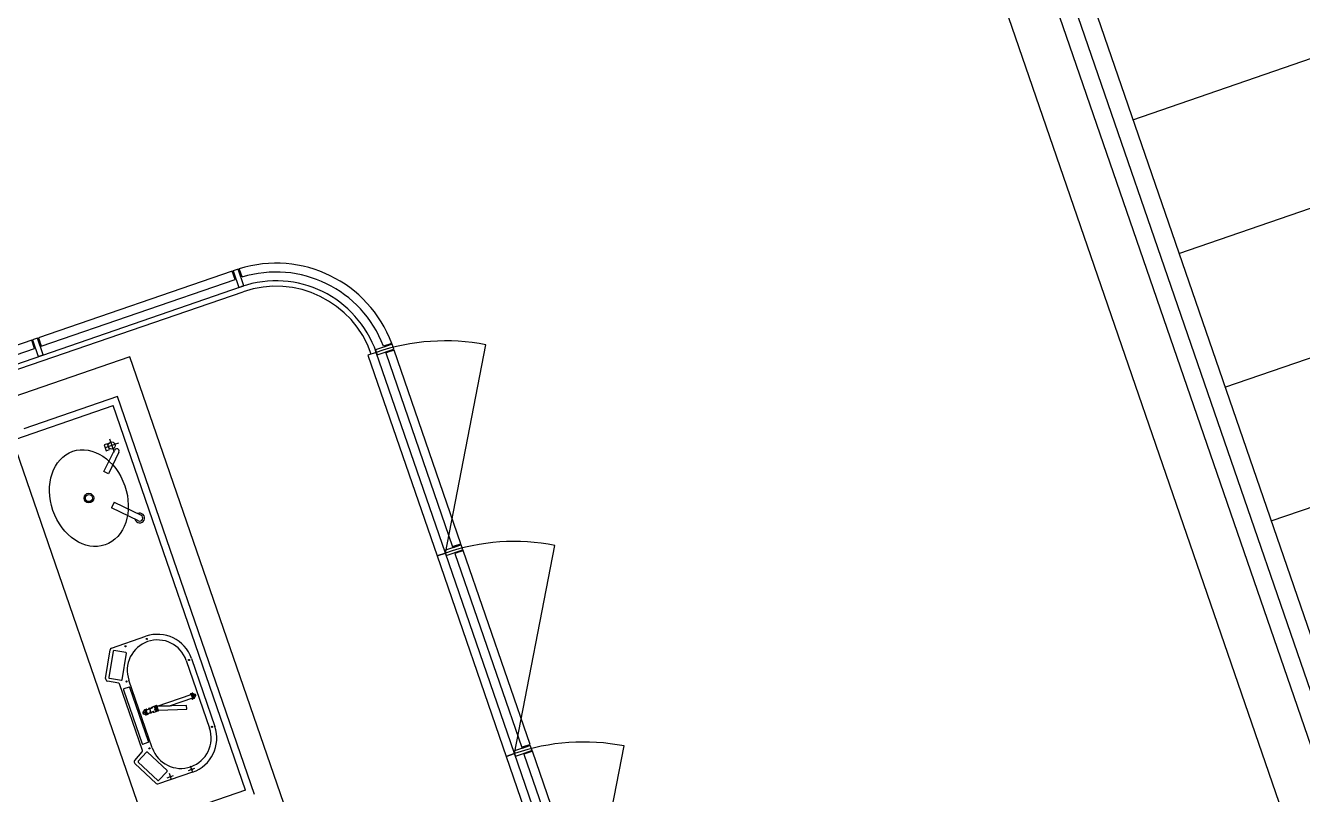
# Model space of a CAD drawing. Extents: x 809431 to 809707, y 818703 to 819368.
# Drawn here: x 809651.58 to 809658.81, y 818769.11 to 818773.46 of the extents above; entities that cross this region are included whole.
import ezdxf

# ---------------------------------------------------------------- set-up
doc = ezdxf.new("R2010")
doc.units = 0
for name, color, linetype in [('Esc', 7, 'Continuous'), ('MAJ221__', 7, 'Continuous'), ('MAJ228__', 7, 'Continuous'), ('MAJ322__', 7, 'Continuous'), ('MAJ325__', 7, 'Continuous'), ('MAJ342__', 7, 'Continuous'), ('MAJ421__', 7, 'Continuous'), ('MAJ740__', 7, 'Continuous')]:
    doc.layers.add(name, color=color, linetype=linetype)

msp = doc.modelspace()

# ---------------------------------------------------------------- linework, layer by layer
at = {"layer": 'Esc'}
for p, q in [((809649.8899, 818795.4057), (809664.1837, 818753.898)), ((809664.2783, 818753.9306), (809649.9844, 818795.4382)), ((809663.7874, 818754.2098), (809649.7711, 818794.9165)), ((809650.2767, 818794.9043), (809664.1799, 818754.5309)), ((809657.8462, 818772.923), (809659.1699, 818773.3789)), ((809658.1067, 818772.1666), (809659.4304, 818772.6225)), ((809658.3671, 818771.4102), (809659.6908, 818771.8661)), ((809658.6276, 818770.6538), (809659.9513, 818771.1097))]:
    msp.add_line(p, q, dxfattribs=at)
at = {"layer": 'MAJ221__'}
for p, q in [((809652.1751, 818771.5818), (809651.5132, 818771.3539)), ((809656.8665, 818757.9569), (809652.1751, 818771.5818)), ((809652.1046, 818771.3566), (809651.5751, 818771.1742)), ((809652.8794, 818769.1062), (809652.1046, 818771.3566))]:
    msp.add_line(p, q, dxfattribs=at)
at = {"layer": 'MAJ228__'}
for p, q in [((809650.4415, 818771.1646), (809652.8053, 818771.9786)), ((809650.4796, 818771.146), (809652.815, 818771.9502))]:
    msp.add_line(p, q, dxfattribs=at)
for radius in [0.6, 0.57]:
    msp.add_arc((809653.0006, 818771.4113), radius, 19, 109, dxfattribs=at)
at = {"layer": 'MAJ322__'}
for p, q in [((809653.9586, 818770.472), (809654.1876, 818771.6499)), ((809654.3493, 818769.3373), (809654.5783, 818770.5153)), ((809654.74, 818768.2027), (809654.9689, 818769.3807))]:
    msp.add_line(p, q, dxfattribs=at)
for centre in [(809653.9586, 818770.472), (809654.3493, 818769.3373), (809654.74, 818768.2027)]:
    msp.add_arc(centre, 1.2, 79, 109, dxfattribs=at)
at = {"layer": 'MAJ325__'}
for points in [[(809653.9586, 818770.472), (809653.5679, 818771.6066), (809653.5206, 818771.5903), (809653.9113, 818770.4557)], [(809654.3493, 818769.3373), (809653.9586, 818770.472), (809653.9113, 818770.4557), (809654.302, 818769.3211)], [(809654.74, 818768.2027), (809654.3493, 818769.3373), (809654.302, 818769.3211), (809654.6927, 818768.1864)]]:
    msp.add_lwpolyline(points, close=True, dxfattribs=at)
at = {"layer": 'MAJ342__'}
for p, q in [((809652.808, 818772.0321), (809652.7917, 818772.0794)), ((809653.6557, 818771.658), (809653.6084, 818771.6417))]:
    msp.add_line(p, q, dxfattribs=at)
for points in [[(809652.7538, 818772.0666), (809651.657, 818771.6889), (809651.6733, 818771.6417), (809652.7701, 818772.0193)], [(809652.7595, 818772.0654), (809652.7548, 818772.0638), (809652.7691, 818772.0222), (809652.7738, 818772.0238)], [(809652.7869, 818772.078), (809652.7585, 818772.0682), (809652.7911, 818771.9737), (809652.8194, 818771.9834)], [(809652.7879, 818772.0752), (809652.7926, 818772.0768), (809652.8069, 818772.0352), (809652.8022, 818772.0336)], [(809651.6192, 818771.6759), (809650.5696, 818771.3145), (809650.5859, 818771.2673), (809651.6355, 818771.6286)], [(809651.6249, 818771.6747), (809651.6202, 818771.6731), (809651.6345, 818771.6315), (809651.6392, 818771.6331)], [(809651.6523, 818771.6873), (809651.6239, 818771.6776), (809651.6565, 818771.583), (809651.6848, 818771.5928)], [(809651.6532, 818771.6845), (809651.658, 818771.6861), (809651.6723, 818771.6445), (809651.6676, 818771.6429)], [(809653.6674, 818771.625), (809653.6576, 818771.6533), (809653.563, 818771.6208), (809653.5728, 818771.5924)], [(809653.6547, 818771.6524), (809653.6531, 818771.6571), (809653.6115, 818771.6428), (809653.6131, 818771.638)], [(809654.0466, 818770.5234), (809653.669, 818771.6202), (809653.6217, 818771.604), (809653.9994, 818770.5072)], [(809653.6645, 818771.624), (809653.6661, 818771.6193), (809653.6245, 818771.6049), (809653.6229, 818771.6097)], [(809654.058, 818770.4903), (809654.0483, 818770.5187), (809653.9537, 818770.4862), (809653.9635, 818770.4578)], [(809654.0454, 818770.5177), (809654.0438, 818770.5225), (809654.0022, 818770.5081), (809654.0038, 818770.5034)], [(809654.4373, 818769.3888), (809654.0597, 818770.4856), (809654.0124, 818770.4693), (809654.39, 818769.3725)], [(809654.0552, 818770.4894), (809654.0568, 818770.4846), (809654.0152, 818770.4703), (809654.0136, 818770.475)], [(809654.4487, 818769.3557), (809654.4389, 818769.3841), (809654.3444, 818769.3515), (809654.3542, 818769.3232)], [(809654.4361, 818769.3831), (809654.4345, 818769.3878), (809654.3929, 818769.3735), (809654.3945, 818769.3688)], [(809654.828, 818768.2542), (809654.4503, 818769.351), (809654.4031, 818769.3347), (809654.7807, 818768.2379)], [(809654.4459, 818769.3547), (809654.4475, 818769.35), (809654.4059, 818769.3357), (809654.4043, 818769.3404)]]:
    msp.add_lwpolyline(points, close=True, dxfattribs=at)
for radius, start, end in [(0.7, 20.63724, 107.36275), (0.65, 20.76322, 107.23677)]:
    msp.add_arc((809653.0006, 818771.4113), radius, start, end, dxfattribs=at)
at = {"layer": 'MAJ421__'}
for p, q in [((809650.5717, 818770.7864), (809652.0798, 818771.3057)), ((809652.8286, 818769.131), (809652.0798, 818771.3057)), ((809652.8286, 818769.131), (809650.1055, 818768.1934))]:
    msp.add_line(p, q, dxfattribs=at)
at = {"layer": 'MAJ740__'}
for p, q in [((809652.0589, 818771.1176), (809652.0847, 818771.0427)), ((809652.2613, 818768.9357), (809651.5125, 818771.1104)), ((809652.0277, 818770.9324), (809652.0872, 818771.0543)), ((809652.1095, 818771.093), (809652.0342, 818771.067)), ((809652.1123, 818771.042), (809652.0529, 818770.9202)), ((809652.0529, 818770.9202), (809652.0277, 818770.9324)), ((809652.0853, 818770.76), (809652.0699, 818770.7285)), ((809652.0853, 818770.76), (809652.2376, 818770.6857)), ((809652.2223, 818770.6542), (809652.0699, 818770.7285)), ((809652.275, 818769.9708), (809652.275, 818769.9708)), ((809652.0798, 818769.9175), (809652.0557, 818769.7671)), ((809652.1523, 818769.9091), (809652.0834, 818769.9201)), ((809652.1309, 818769.7551), (809652.1549, 818769.9054)), ((809652.4927, 818769.8646), (809652.6249, 818769.4808)), ((809652.0583, 818769.7635), (809652.1272, 818769.7525)), ((809652.301, 818769.3692), (809652.1688, 818769.7531)), ((809652.138, 818769.6989), (809652.2433, 818769.393)), ((809652.17, 818769.7132), (809652.14, 818769.7029)), ((809652.2267, 818769.5583), (809652.174, 818769.7113)), ((809652.3279, 818769.6049), (809652.5211, 818769.6714)), ((809652.5169, 818769.67), (809652.5163, 818769.6715)), ((809652.5183, 818769.6755), (809652.5273, 818769.6786)), ((809652.5208, 818769.673), (809652.5268, 818769.6751)), ((809652.5211, 818769.6714), (809652.5283, 818769.6505)), ((809652.5273, 818769.6736), (809652.5333, 818769.6757)), ((809652.5273, 818769.6736), (809652.5346, 818769.6526)), ((809652.5313, 818769.6767), (809652.5318, 818769.6752)), ((809652.5428, 818769.6725), (809652.5333, 818769.6757)), ((809652.2958, 818769.5977), (809652.2899, 818769.5906)), ((809652.2997, 818769.5992), (809652.2965, 818769.5982)), ((809652.2999, 818769.5987), (809652.3009, 818769.5957)), ((809652.3249, 818769.609), (809652.3009, 818769.6008)), ((809652.3129, 818769.5999), (809652.3114, 818769.6044)), ((809652.3129, 818769.5999), (809652.3165, 818769.5894)), ((809652.3229, 818769.605), (809652.3139, 818769.6019)), ((809652.3183, 818769.6016), (809652.3249, 818769.6039)), ((809652.3183, 818769.6016), (809652.3255, 818769.5806)), ((809652.3196, 818769.6021), (809652.319, 818769.6036)), ((809652.3285, 818769.5935), (809652.3249, 818769.604)), ((809652.3269, 818769.608), (809652.3315, 818769.5945)), ((809652.495, 818769.6103), (809652.328, 818769.6048)), ((809652.328, 818769.6048), (809652.4029, 818769.6073)), ((809652.5283, 818769.6505), (809652.4029, 818769.6073)), ((809652.4957, 818769.5881), (809652.495, 818769.6103)), ((809652.5246, 818769.6475), (809652.5241, 818769.649)), ((809652.5376, 818769.6486), (809652.5286, 818769.6455)), ((809652.5351, 818769.6511), (809652.5291, 818769.649)), ((809652.5346, 818769.6526), (809652.5406, 818769.6547)), ((809652.5391, 818769.6542), (809652.5396, 818769.6527)), ((809652.5406, 818769.6547), (809652.5461, 818769.663)), ((809652.2793, 818769.4054), (809652.2267, 818769.5583)), ((809652.2541, 818769.5795), (809652.2485, 818769.5712)), ((809652.2518, 818769.5617), (809652.2613, 818769.5585)), ((809652.2601, 818769.5816), (809652.2541, 818769.5795)), ((809652.2556, 818769.58), (809652.2551, 818769.5815)), ((809652.257, 818769.5856), (809652.266, 818769.5887)), ((809652.2596, 818769.5831), (809652.2656, 818769.5851)), ((809652.2673, 818769.5606), (809652.2601, 818769.5816)), ((809652.2673, 818769.5606), (809652.2613, 818769.5585)), ((809652.2633, 818769.5575), (809652.2628, 818769.559)), ((809652.2661, 818769.5837), (809652.2852, 818769.5902)), ((809652.2733, 818769.5627), (809652.2661, 818769.5837)), ((809652.2764, 818769.5587), (809652.2674, 818769.5556)), ((809652.2738, 818769.5612), (809652.2678, 818769.5591)), ((809652.2701, 818769.5867), (809652.2706, 818769.5852)), ((809652.2923, 818769.5692), (809652.2733, 818769.5627)), ((809652.2778, 818769.5642), (809652.2783, 818769.5627)), ((809652.2795, 818769.5897), (809652.2799, 818769.5886)), ((809652.2814, 818769.5891), (809652.2799, 818769.5886)), ((809652.2865, 818769.5938), (809652.2805, 818769.5917)), ((809652.2814, 818769.5891), (809652.2844, 818769.5901)), ((809652.2864, 818769.5892), (809652.2895, 818769.5801)), ((809652.2887, 818769.5678), (809652.2872, 818769.5673)), ((809652.2876, 818769.5662), (809652.2872, 818769.5673)), ((809652.2889, 818769.5915), (809652.2885, 818769.5928)), ((809652.2887, 818769.5678), (809652.2917, 818769.5688)), ((809652.2927, 818769.5708), (809652.2895, 818769.5801)), ((809652.2956, 818769.5672), (809652.2896, 818769.5652)), ((809652.2999, 818769.5937), (809652.2909, 818769.5906)), ((809652.2961, 818769.5706), (809652.2966, 818769.5693)), ((809652.3053, 818769.5701), (809652.2963, 818769.572)), ((809652.3061, 818769.5757), (809652.2971, 818769.5726)), ((809652.3093, 818769.5712), (809652.3062, 818769.5701)), ((809652.3092, 818769.5717), (809652.3081, 818769.5747)), ((809652.3352, 818769.579), (809652.3112, 818769.5708)), ((809652.3201, 818769.5789), (809652.3165, 818769.5894)), ((809652.3201, 818769.5789), (809652.3217, 818769.5744)), ((809652.3311, 818769.581), (809652.3222, 818769.5779)), ((809652.3322, 818769.5829), (809652.3255, 818769.5806)), ((809652.3273, 818769.5797), (809652.3268, 818769.5811)), ((809652.3285, 818769.5935), (809652.3321, 818769.583)), ((809652.3362, 818769.581), (809652.3315, 818769.5945)), ((809652.3356, 818769.5828), (809652.4957, 818769.5881)), ((809652.2474, 818769.391), (809652.2774, 818769.4013)), ((809652.2694, 818769.3451), (809652.2216, 818769.2942)), ((809652.3848, 818769.241), (809652.2739, 818769.3452)), ((809652.2218, 818769.2898), (809652.3327, 818769.1855)), ((809652.3372, 818769.1856), (809652.385, 818769.2365)), ((809652.5059, 818769.2419), (809652.5419, 818769.2543)), ((809652.5301, 818769.2301), (809652.5177, 818769.2661)), ((809652.5187, 818769.2631), (809652.5187, 818769.2631)), ((809652.3859, 818769.2006), (809652.4219, 818769.2129)), ((809652.4101, 818769.1888), (809652.3977, 818769.2247))]:
    msp.add_line(p, q, dxfattribs=at)
msp.add_lwpolyline([(809652.04, 818771.0502), (809652.0587, 818771.0567), (809652.0472, 818771.0903), (809652.0284, 818771.0838)], close=True, dxfattribs=at)
for points in [[(809652.071, 818769.9341), (809652.2647, 818770.0008)], [(809652.0375, 818769.7619), (809652.0626, 818769.9241)], [(809652.5227, 818769.875), (809652.6549, 818769.4911)], [(809652.1113, 818769.7352), (809652.0476, 818769.7475)], [(809652.2458, 818769.3541), (809652.1161, 818769.7311)], [(809652.2019, 818769.2988), (809652.2446, 818769.3479)], [(809652.3225, 818769.1691), (809652.2028, 818769.2812)], [(809652.5291, 818769.2331), (809652.3354, 818769.1664)]]:
    msp.add_lwpolyline(points, dxfattribs=at)
for centre, radius in [((809652.0719, 818771.08), 0.02), ((809651.9426, 818770.7826), 0.0274), ((809651.9426, 818770.7826), 0.02), ((809652.2699, 818769.9858), 0.00317), ((809652.1499, 818769.9445), 0.00317), ((809652.5088, 818769.8668), 0.00317), ((809652.1549, 818769.745), 0.00317), ((809652.5417, 818769.6668), 0.00417), ((809652.2529, 818769.5674), 0.00417), ((809652.6389, 818769.4889), 0.00317), ((809652.285, 818769.3671), 0.00317), ((809652.5239, 818769.2481), 0.00317), ((809652.4039, 818769.2068), 0.00317)]:
    msp.add_circle(centre, radius, dxfattribs=at)
for centre, radius, start, end in [((809652.0997, 818771.0482), 0.014, 333.99869, 153.99869), ((809652.23, 818770.67), 0.0275, 193.51989, 114.4775), ((809652.23, 818770.67), 0.0175, 243.99868, 63.99868), ((809652.3308, 818769.8089), 0.1713, 109, 199), ((809652.3308, 818769.8089), 0.203, 19, 109), ((809652.3308, 818769.8089), 0.1713, 19, 109), ((809652.0751, 818769.9221), 0.0127, 109, 171.18942), ((809652.0829, 818769.917), 0.00317, 80.9021, 170.9021), ((809652.1518, 818769.9059), 0.00317, 350.9021, 80.9021), ((809652.05, 818769.76), 0.0127, 171.18942, 259.0721), ((809652.0588, 818769.7666), 0.00317, 170.9021, 260.9021), ((809652.1277, 818769.7556), 0.00317, 260.9021, 350.9021), ((809652.1101, 818769.729), 0.00634, 19, 79.0721), ((809652.141, 818769.6999), 0.00317, 109, 199), ((809652.171, 818769.7102), 0.00317, 19, 109), ((809652.5193, 818769.6725), 0.00317, 109, 199), ((809652.5214, 818769.6715), 0.00159, 109, 199), ((809652.5273, 818769.6736), 0.00159, 19, 109), ((809652.5283, 818769.6756), 0.00317, 19, 109), ((809652.5408, 818769.6665), 0.00634, 326.31366, 71.68634), ((809652.2971, 818769.5967), 0.00159, 109, 139.72), ((809652.3014, 818769.5993), 0.00159, 109, 199), ((809652.3144, 818769.6004), 0.00159, 109, 199), ((809652.3234, 818769.6035), 0.00159, 19, 109), ((809652.3254, 818769.6075), 0.00159, 19, 109), ((809652.5276, 818769.6485), 0.00317, 199, 289), ((809652.5286, 818769.6505), 0.00159, 199, 289), ((809652.5346, 818769.6526), 0.00159, 289, 19), ((809652.5366, 818769.6516), 0.00317, 289, 19), ((809652.2538, 818769.5677), 0.00634, 146.31366, 251.68634), ((809652.2581, 818769.5826), 0.00317, 109, 199), ((809652.2601, 818769.5816), 0.00159, 109, 199), ((809652.2663, 818769.5586), 0.00317, 199, 289), ((809652.2661, 818769.5836), 0.00159, 19, 109), ((809652.2673, 818769.5606), 0.00159, 199, 289), ((809652.2671, 818769.5857), 0.00317, 19, 109), ((809652.2733, 818769.5627), 0.00159, 289, 19), ((809652.2753, 818769.5617), 0.00317, 289, 19), ((809652.281, 818769.5902), 0.00159, 109, 199), ((809652.2849, 818769.5886), 0.00159, 19, 109), ((809652.287, 818769.5923), 0.00159, 19, 109), ((809652.2891, 818769.5667), 0.00159, 199, 289), ((809652.2904, 818769.5921), 0.00159, 199, 289), ((809652.2912, 818769.5703), 0.00159, 289, 19), ((809652.2951, 818769.5687), 0.00159, 289, 19), ((809652.2976, 818769.5711), 0.00159, 109, 199), ((809652.2994, 818769.5952), 0.00159, 289, 19), ((809652.3057, 818769.5716), 0.00159, 258.28, 289), ((809652.3066, 818769.5742), 0.00159, 19, 109), ((809652.3107, 818769.5723), 0.00159, 199, 289), ((809652.3216, 818769.5794), 0.00159, 199, 289), ((809652.3306, 818769.5825), 0.00159, 289, 19), ((809652.3347, 818769.5805), 0.00159, 289, 19), ((809652.463, 818769.425), 0.1713, 289, 19), ((809652.463, 818769.425), 0.203, 289, 19), ((809652.2463, 818769.394), 0.00317, 199, 289), ((809652.2763, 818769.4043), 0.00317, 289, 19), ((809652.2398, 818769.3521), 0.00634, 318.92169, 19), ((809652.2717, 818769.3429), 0.00317, 46.77365, 136.77365), ((809652.463, 818769.425), 0.1713, 199, 289), ((809652.2114, 818769.2905), 0.0127, 138.92169, 226.88576), ((809652.2239, 818769.2921), 0.00317, 136.77365, 226.77365), ((809652.3827, 818769.2386), 0.00317, 316.77365, 46.77365), ((809652.3312, 818769.1784), 0.0127, 226.88576, 289), ((809652.3349, 818769.1878), 0.00317, 226.77365, 316.77365)]:
    msp.add_arc(centre, radius, start, end, dxfattribs=at)
msp.add_ellipse((809651.9426, 818770.7826), major_axis=(-0.0912, 0.2647), ratio=0.767857, dxfattribs=at)

doc.saveas('drawing.dxf')
